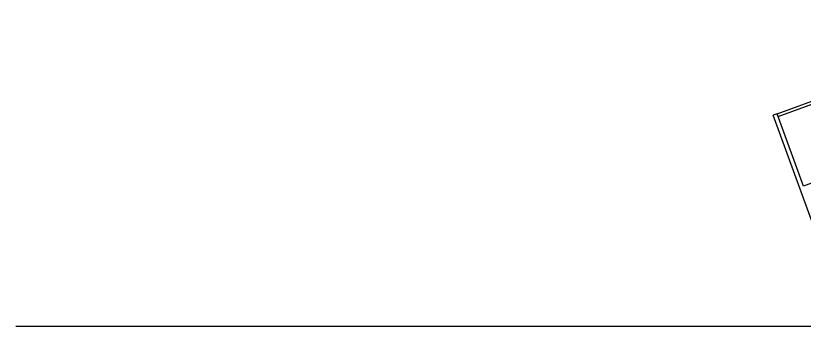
# Model space of a CAD drawing. Header units: millimetres. Extents: x -210 to 1173, y -437 to 320.
# Drawn here: x -210.34 to -182.72, y -27.73 to -16.86 of the extents above; entities that cross this region are included whole.
import ezdxf

# ---------------------------------------------------------------- set-up
doc = ezdxf.new("R2010")
doc.units = ezdxf.units.MM
doc.header["$LTSCALE"] = 0.3
doc.layers.add('CORTE', color=6, linetype='Continuous')
doc.layers.add('VISTA', color=2, linetype='Continuous')

msp = doc.modelspace()

# ---------------------------------------------------------------- linework, layer by layer
msp.add_line((-210.338, -27.729), (-79.945, -27.729))
at = {"layer": 'CORTE'}
for p, q in [((-183.673, -20.293), (-183.814, -20.344)), ((-181.119, -27.729), (-183.814, -20.344)), ((-182.747, -22.829), (-183.673, -20.293)), ((-182.277, -22.658), (-182.747, -22.829))]:
    msp.add_line(p, q, dxfattribs=at)
at = {"layer": 'VISTA'}
for p, q in [((-183.673, -20.293), (-174.279, -16.864)), ((-183.638, -20.386), (-174.244, -16.958))]:
    msp.add_line(p, q, dxfattribs=at)

doc.saveas('drawing.dxf')
